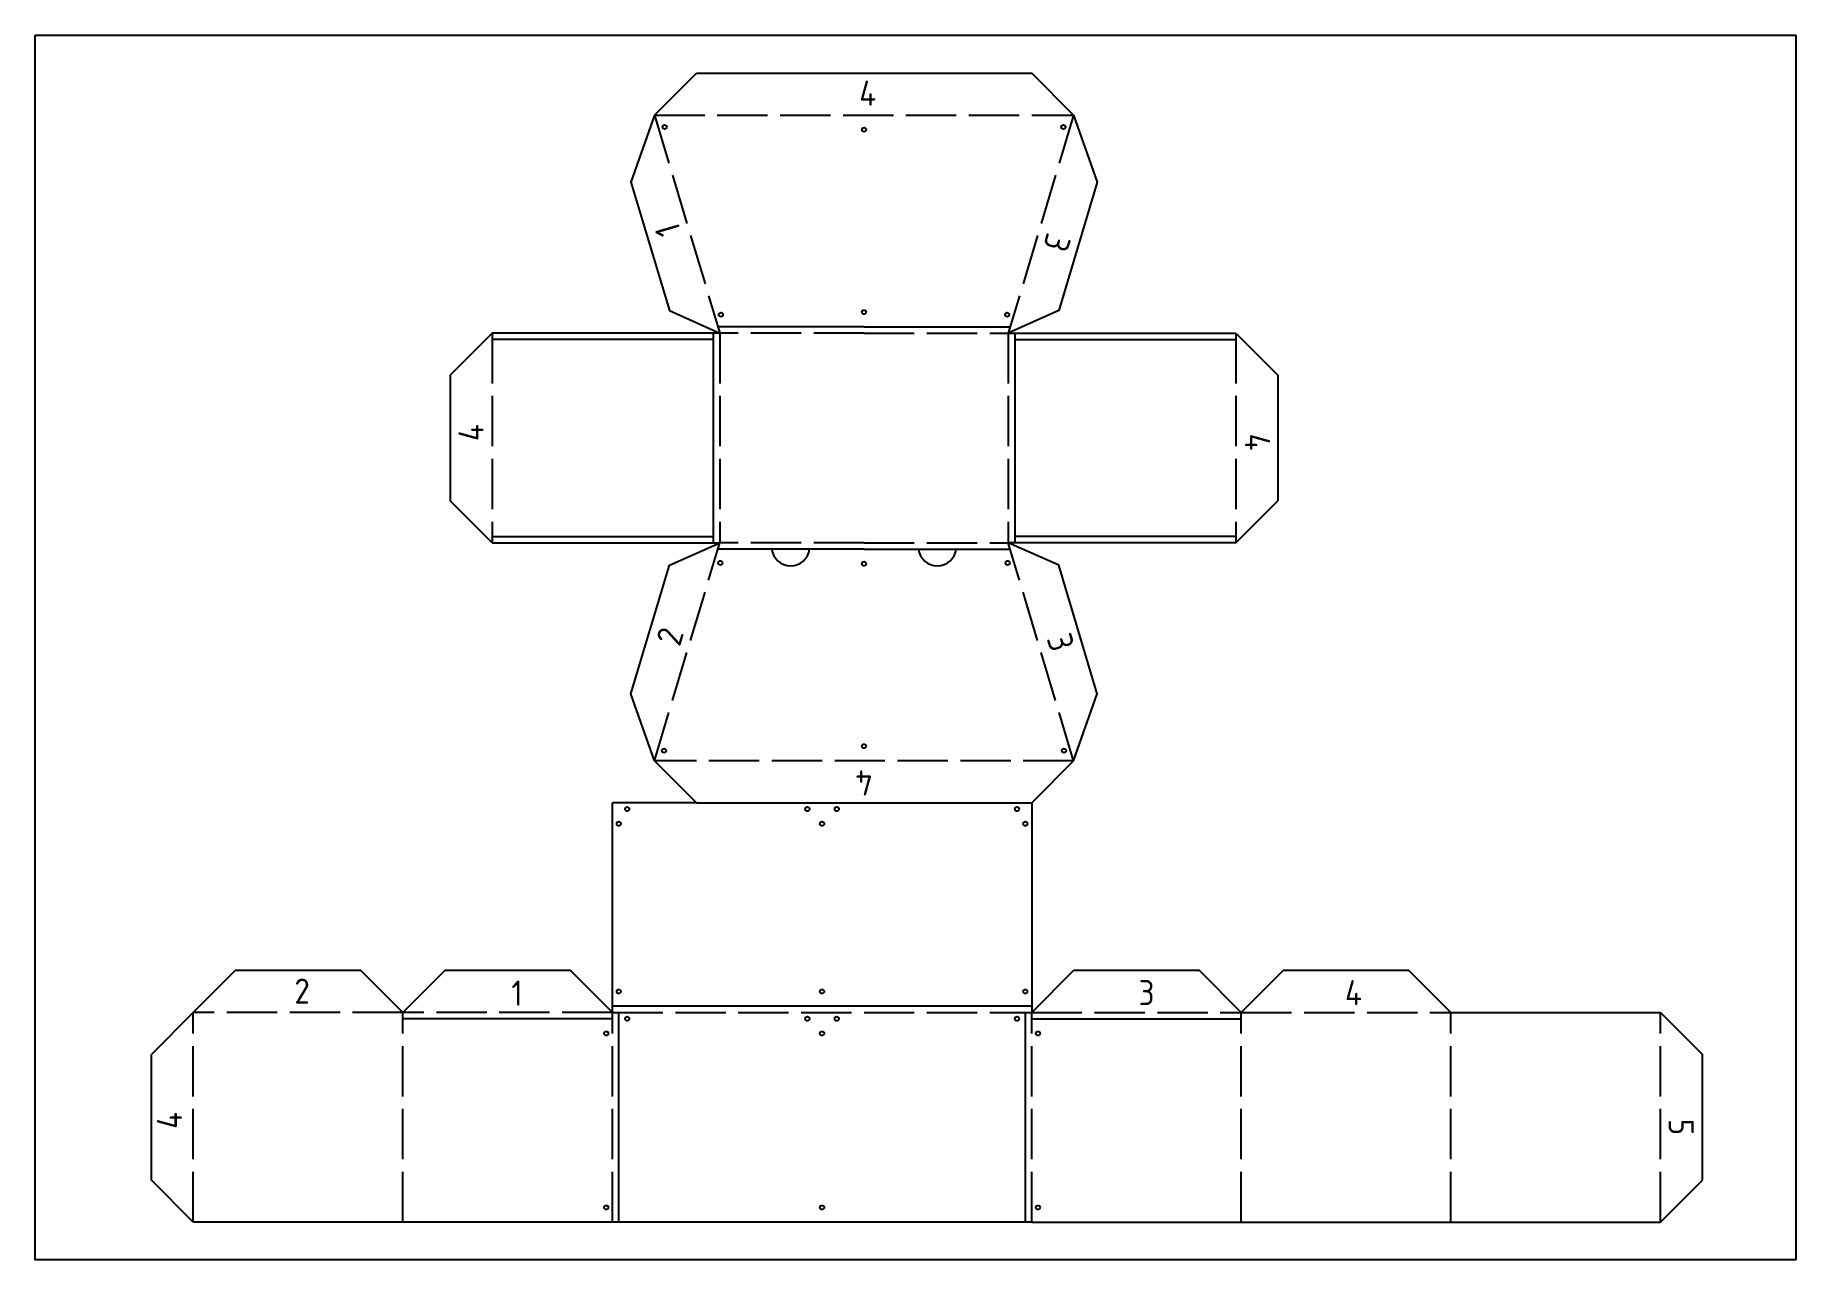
# Model space of a CAD drawing. Header units: centimetres. Extents: x 1 to 43, y 0.5 to 29.7.
import ezdxf

# ---------------------------------------------------------------- set-up
doc = ezdxf.new("R2010")
doc.units = ezdxf.units.CM
doc.linetypes.add('ACAD_ISO02W100', pattern=[15, 12, -3])
for name, color, linetype in [('1. CORTE', 5, 'Continuous'), ('2. GRAVURA', 1, 'Continuous'), ('3. CONTORNO', 3, 'Continuous'), ('4. DOBRAS', 6, 'ACAD_ISO02W100')]:
    doc.layers.add(name, color=color, linetype=linetype)
doc.styles.add('Mobiliário 1_10', font='isocp3.shx', dxfattribs={"height": 0.6})

msp = doc.modelspace()

# ---------------------------------------------------------------- linework, layer by layer
at = {"ltscale": 0.1}
msp.add_lwpolyline([(0.988, 29.697), (42.988, 29.697), (42.988, 0.497), (0.988, 0.497)], close=True, dxfattribs=at)
at = {"layer": '1. CORTE', "ltscale": 0.1}
for p, q in [((15.76, 27.794), (16.76, 28.794)), ((16.76, 28.794), (24.76, 28.794)), ((25.76, 27.794), (24.76, 28.794)), ((11.891, 22.594), (10.891, 21.594)), ((17.32, 22.594), (11.891, 22.594)), ((24.2, 22.594), (29.629, 22.594)), ((29.629, 22.594), (30.629, 21.594)), ((10.891, 21.594), (10.891, 18.594)), ((30.629, 21.594), (30.629, 18.594)), ((11.891, 17.594), (10.891, 18.594)), ((29.629, 17.594), (30.629, 18.594)), ((11.891, 17.594), (17.32, 17.594)), ((19.46, 17.444), (18.56, 17.444)), ((22.06, 17.444), (22.96, 17.444)), ((29.629, 17.594), (24.2, 17.594)), ((15.76, 12.394), (16.76, 11.394)), ((25.76, 12.394), (24.76, 11.394)), ((14.76, 6.394), (14.76, 11.394)), ((16.76, 11.394), (14.76, 11.394)), ((16.76, 11.394), (24.76, 11.394)), ((24.76, 11.394), (24.76, 6.394)), ((4.76, 6.394), (5.76, 7.394)), ((8.76, 7.394), (5.76, 7.394)), ((9.76, 6.394), (8.76, 7.394)), ((9.76, 6.394), (10.76, 7.394)), ((13.76, 7.394), (10.76, 7.394)), ((14.76, 6.394), (13.76, 7.394)), ((24.76, 6.394), (25.76, 7.394)), ((28.76, 7.394), (25.76, 7.394)), ((29.76, 6.394), (28.76, 7.394)), ((29.76, 6.394), (30.76, 7.394)), ((33.76, 7.394), (30.76, 7.394)), ((34.76, 6.394), (33.76, 7.394)), ((4.76, 6.394), (3.76, 5.394)), ((34.76, 6.394), (39.76, 6.394)), ((39.76, 6.394), (40.76, 5.394)), ((3.76, 2.394), (3.76, 5.394)), ((40.76, 2.394), (40.76, 5.394)), ((4.76, 1.394), (3.76, 2.394)), ((39.76, 1.394), (40.76, 2.394)), ((9.76, 1.394), (4.76, 1.394)), ((14.76, 1.394), (9.76, 1.394)), ((24.76, 1.394), (14.76, 1.394)), ((24.76, 1.394), (29.76, 1.394)), ((29.76, 1.394), (34.76, 1.394)), ((34.76, 1.394), (39.76, 1.394))]:
    msp.add_line(p, q, dxfattribs=at)
for points in [[(15.76, 27.794), (15.196, 26.193), (16.116, 23.129), (17.32, 22.594)], [(25.76, 27.794), (26.324, 26.193), (25.405, 23.129), (24.2, 22.594)], [(15.76, 12.394), (15.196, 13.995), (16.116, 17.06), (17.32, 17.594)], [(25.76, 12.394), (26.324, 13.995), (25.405, 17.06), (24.2, 17.594)]]:
    msp.add_lwpolyline(points, dxfattribs=at)
for centre in [(19.01, 17.497), (22.51, 17.497)]:
    msp.add_arc(centre, 0.453, 186.7329, 353.2671, dxfattribs=at)
at = {"layer": '2. GRAVURA', "ltscale": 0.1}
for centre in [(16.003, 27.507), (20.76, 27.444), (25.517, 27.507), (20.76, 23.094), (17.346, 23.032), (24.175, 23.032), (17.333, 17.114), (20.76, 17.094), (24.188, 17.114), (15.99, 12.638), (20.76, 12.744), (25.53, 12.638), (14.91, 10.894), (15.11, 11.244), (19.41, 11.244), (19.76, 10.894), (20.11, 11.244), (24.41, 11.244), (24.61, 10.894), (14.91, 6.894), (19.76, 6.894), (24.61, 6.894), (14.61, 5.894), (15.11, 6.244), (19.41, 6.244), (19.76, 5.894), (20.11, 6.244), (24.41, 6.244), (24.41, 6.244), (24.91, 5.894), (14.61, 1.744), (19.76, 1.744), (24.91, 1.744)]:
    msp.add_circle(centre, 0.05, dxfattribs=at)
at = {"layer": '3. CONTORNO', "ltscale": 0.1}
for p, q in [((20.76, 22.744), (17.275, 22.744)), ((20.76, 22.744), (24.245, 22.744)), ((17.164, 22.444), (11.891, 22.444)), ((17.164, 22.594), (17.164, 17.594)), ((24.357, 22.594), (24.357, 17.594)), ((24.357, 22.444), (29.629, 22.444)), ((11.891, 17.744), (17.164, 17.744)), ((29.629, 17.744), (24.357, 17.744)), ((18.56, 17.444), (17.275, 17.444)), ((20.76, 17.444), (19.46, 17.444)), ((20.76, 17.444), (22.06, 17.444)), ((22.96, 17.444), (24.245, 17.444)), ((24.76, 6.544), (14.76, 6.544)), ((14.91, 1.394), (14.91, 6.394)), ((24.61, 1.394), (24.61, 6.394)), ((14.76, 6.244), (9.76, 6.244)), ((24.76, 6.244), (29.76, 6.244))]:
    msp.add_line(p, q, dxfattribs=at)
at = {"layer": '4. DOBRAS', "ltscale": 0.1}
for p, q in [((15.76, 27.794), (17.32, 22.594)), ((15.76, 27.794), (25.76, 27.794)), ((25.76, 27.794), (24.2, 22.594)), ((11.891, 22.594), (11.891, 17.594)), ((20.76, 22.594), (17.32, 22.594)), ((17.32, 22.594), (17.32, 17.594)), ((20.76, 22.594), (24.2, 22.594)), ((24.2, 22.594), (24.2, 17.594)), ((29.629, 22.594), (29.629, 17.594)), ((15.76, 12.394), (17.32, 17.594)), ((20.76, 17.594), (17.32, 17.594)), ((20.76, 17.594), (24.2, 17.594)), ((25.76, 12.394), (24.2, 17.594)), ((25.76, 12.394), (15.76, 12.394)), ((9.76, 6.394), (4.76, 6.394)), ((4.76, 1.394), (4.76, 6.394)), ((14.76, 6.394), (9.76, 6.394)), ((9.76, 1.394), (9.76, 6.394)), ((14.76, 6.394), (24.76, 6.394)), ((14.76, 1.394), (14.76, 6.394)), ((24.76, 6.394), (29.76, 6.394)), ((24.76, 1.394), (24.76, 6.394)), ((29.76, 1.394), (29.76, 6.394)), ((29.76, 6.394), (34.76, 6.394)), ((34.76, 1.394), (34.76, 6.394)), ((39.76, 1.394), (39.76, 6.394))]:
    msp.add_line(p, q, dxfattribs=at)

# ---------------------------------------------------------------- texts
at = {"layer": '3. CONTORNO', "char_height": 0.6, "attachment_point": 1, "style": 'Mobiliário 1_10'}
for s, insert in [('4', (20.645, 28.615)), ('2', (7.172, 7.203)), ('1', (12.347, 7.154)), ('3', (27.311, 7.168)), ('4', (32.233, 7.166))]:
    msp.add_mtext_dynamic_manual_height_columns(s, width=0.45937, gutter_width=3, heights=[0], dxfattribs=dict(at, insert=insert))
for s, insert, rotation in [('1', (15.83, 24.837), 106.3042), ('3', (25.706, 24.845), 253.3447), ('4', (11.085, 20.018), 90), ('4', (30.445, 20.198), 270), ('2', (15.791, 15.27), 73.238), ('3', (25.681, 15.493), 287.2726), ('4', (20.964, 11.57), 180), ('4', (3.891, 3.617), 90), ('5', (40.556, 3.859), 270)]:
    msp.add_mtext_dynamic_manual_height_columns(s, width=0.45937, gutter_width=3, heights=[0], dxfattribs=dict(at, insert=insert, rotation=rotation))

doc.saveas('drawing.dxf')
